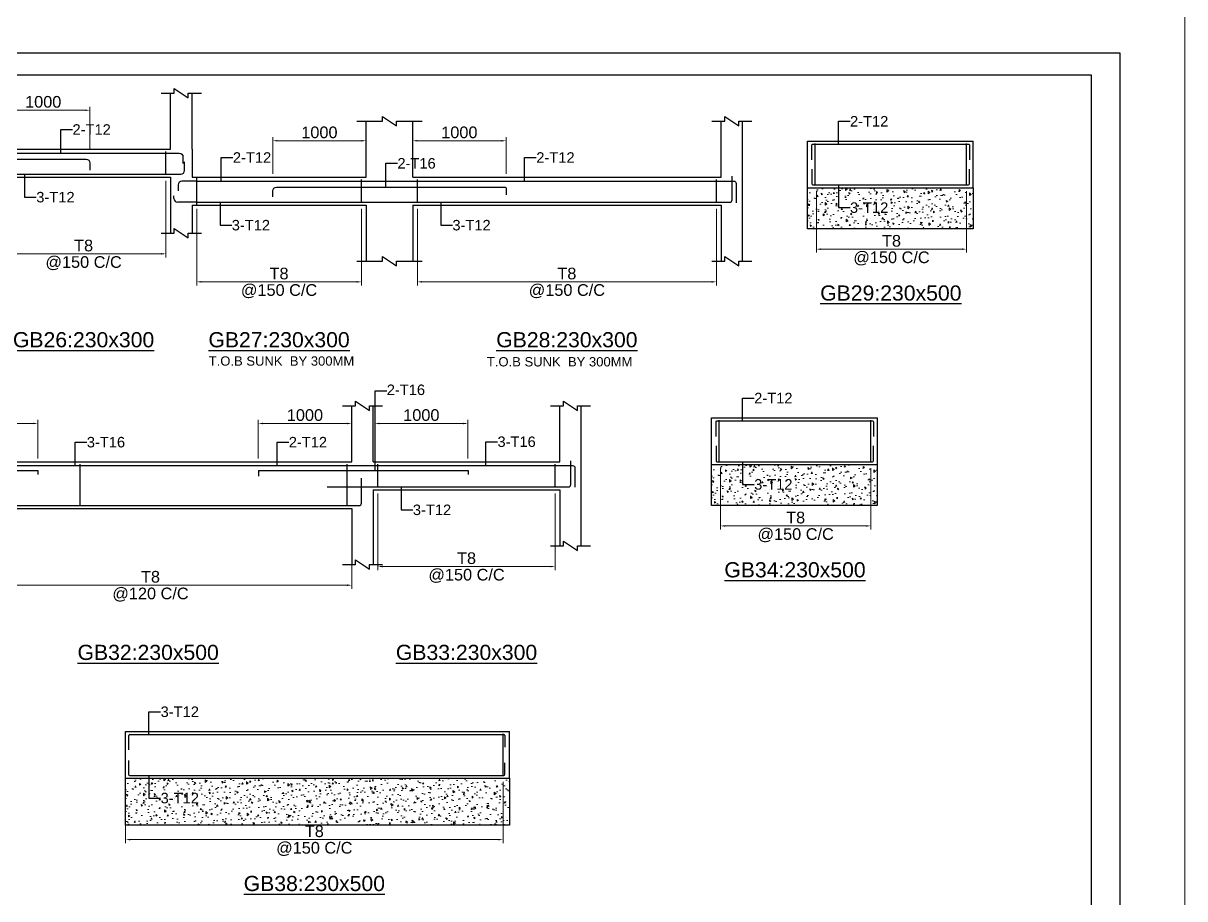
# Model space of a CAD drawing. Header units: millimetres. Extents: x 660818 to 959388, y -495289 to 50450.
# Drawn here: x 783308 to 808207, y -171698 to -152937 of the extents above; entities that cross this region are included whole.
import ezdxf
from ezdxf.enums import TextEntityAlignment as Align

# ---------------------------------------------------------------- set-up
doc = ezdxf.new("R2010")
doc.units = ezdxf.units.MM
doc.header["$LTSCALE"] = 0.01
doc.header["$MEASUREMENT"] = 0
doc.header["$PDMODE"] = 35
for name, color, linetype in [('Concrete Line', 2, 'Continuous'), ('Cut Line', 31, 'Continuous'), ('Dimension', 31, 'Continuous'), ('Labels', 4, 'Continuous'), ('Link', 225, 'Continuous'), ('RAFT', 1, 'Continuous'), ('Reinforcement', 130, 'Continuous'), ('Text', 7, 'Continuous')]:
    doc.layers.add(name, color=color, linetype=linetype)
doc.layers.add('E-Switch board', color=71, linetype='Continuous', lineweight=20)
doc.layers.add('elevation', color=123, linetype='Continuous', lineweight=15)
doc.styles.add('SC-SansSerif', font='SansSerif')
doc.styles.get("Standard").update_dxf_attribs({"font": 'arial.ttf'})
doc.dimstyles.new('SCBBSDimStyl', dxfattribs={"dimtxt": 250, "dimasz": 100, "dimexe": 75, "dimexo": 75, "dimgap": 50, "dimtad": 1, "dimtoh": 1, "dimdec": 0, "dimzin": 0, "dimdsep": 46, "dimtxsty": 'SC-SansSerif', "dimcen": 0.045, "dimclrd": 8, "dimclre": 8, "dimclrt": 31, "dimadec": 0, "dimazin": 0, "dimtfac": 1, "dimtdec": 0, "dimtix": 1, "dimtofl": 0, "dimtmove": 0, "dimatfit": 3, "dimfxl": 1, "dimtolj": 1, "dimtzin": 0, "dimlwd": 0, "dimlwe": 0, "dimarcsym": 0})
doc.dimstyles.get("Standard").update_dxf_attribs({"dimtxt": 200, "dimasz": 0.18, "dimexe": 0.18, "dimexo": 0.0625, "dimgap": 0.09, "dimtad": 0, "dimtih": 1, "dimtoh": 1, "dimdec": 1, "dimzin": 0, "dimdsep": 46, "dimtxsty": 'Standard', "dimcen": 0.09, "dimadec": 0, "dimazin": 0, "dimtfac": 1, "dimtdec": 1, "dimtofl": 0, "dimtmove": 0, "dimatfit": 3, "dimfxl": 1, "dimtolj": 1, "dimtzin": 0, "dimarcsym": 0})

# ---------------------------------------------------------------- blocks, each defined once
blk = doc.blocks.new('*D820')
at = {"layer": 'Defpoints', "color": 0, "transparency": 16777216}
for p in [(800310, -156463), (803531, -156463), (803531, -157778)]:
    blk.add_point(p, dxfattribs=at)
at = {"layer": 'Dimension', "color": 8, "lineweight": 0, "transparency": 16777216}
for p, q in [((800310, -156538), (800310, -157853)), ((803531, -156538), (803531, -157853)), ((800410, -157778), (803431, -157778))]:
    blk.add_line(p, q, dxfattribs=at)
at = {"layer": 'Dimension', "color": 8, "transparency": 16777216}
for points in [[(800410, -157762), (800410, -157795), (800310, -157778)], [(803431, -157762), (803431, -157795), (803531, -157778)]]:
    blk.add_solid(points, dxfattribs=at)
at = {"layer": 'Dimension', "color": 31, "transparency": 16777216, "char_height": 250, "style": 'SC-SansSerif'}
for s, insert, attachment_point in [('\\A1;T8', (801921, -157728), 8), ('\\A1;@150 C/C', (801921, -157828), 2)]:
    blk.add_mtext(s, dxfattribs=dict(at, insert=insert, attachment_point=attachment_point))
blk = doc.blocks.new('*D823')
at = {"layer": 'Defpoints', "color": 0, "transparency": 16777216}
for p in [(781721, -163339), (790351, -163339), (790351, -164979)]:
    blk.add_point(p, dxfattribs=at)
at = {"layer": 'Dimension', "color": 8, "lineweight": 0, "transparency": 16777216}
for p, q in [((781721, -163414), (781721, -165054)), ((790351, -163414), (790351, -165054)), ((781821, -164979), (790251, -164979))]:
    blk.add_line(p, q, dxfattribs=at)
at = {"layer": 'Dimension', "color": 8, "transparency": 16777216}
for points in [[(781821, -164962), (781821, -164996), (781721, -164979)], [(790251, -164962), (790251, -164996), (790351, -164979)]]:
    blk.add_solid(points, dxfattribs=at)
at = {"layer": 'Dimension', "color": 31, "transparency": 16777216, "char_height": 250, "attachment_point": 5, "style": 'SC-SansSerif'}
for s, insert in [('\\A1;T8', (786036, -164800)), ('\\A1;@120 C/C', (786036, -165181))]:
    blk.add_mtext(s, dxfattribs=dict(at, insert=insert))
blk = doc.blocks.new('*D824')
at = {"layer": 'Defpoints', "color": 0, "transparency": 16777216}
for p in [(790911, -162939), (794711, -162939), (794711, -164579)]:
    blk.add_point(p, dxfattribs=at)
at = {"layer": 'Dimension', "color": 8, "lineweight": 0, "transparency": 16777216}
for p, q in [((790911, -163014), (790911, -164654)), ((794711, -163014), (794711, -164654)), ((791011, -164579), (794611, -164579))]:
    blk.add_line(p, q, dxfattribs=at)
at = {"layer": 'Dimension', "color": 8, "transparency": 16777216}
for points in [[(791011, -164562), (791011, -164596), (790911, -164579)], [(794611, -164562), (794611, -164596), (794711, -164579)]]:
    blk.add_solid(points, dxfattribs=at)
at = {"layer": 'Dimension', "color": 31, "transparency": 16777216, "char_height": 250, "style": 'SC-SansSerif'}
for s, insert, attachment_point in [('\\A1;T8', (792811, -164529), 8), ('\\A1;@150 C/C', (792811, -164629), 2)]:
    blk.add_mtext(s, dxfattribs=dict(at, insert=insert, attachment_point=attachment_point))
blk = doc.blocks.new('*D809')
at = {"layer": 'Defpoints', "color": 0, "transparency": 16777216}
for p in [(783621, -161514), (781621, -162339), (783621, -162339)]:
    blk.add_point(p, dxfattribs=at)
at = {"layer": 'Dimension', "color": 8, "lineweight": 0, "transparency": 16777216}
for p, q in [((781621, -162264), (781621, -161439)), ((781721, -161514), (783521, -161514)), ((783621, -162264), (783621, -161439))]:
    blk.add_line(p, q, dxfattribs=at)
at = {"layer": 'Dimension', "color": 8, "transparency": 16777216}
for points in [[(781721, -161497), (781721, -161531), (781621, -161514)], [(783521, -161497), (783521, -161531), (783621, -161514)]]:
    blk.add_solid(points, dxfattribs=at)
at = {"layer": 'Dimension', "color": 31, "transparency": 16777216, "insert": (782621, -161335), "char_height": 250, "attachment_point": 5, "style": 'SC-SansSerif'}
blk.add_mtext('\\A1;1000', dxfattribs=at)
blk = doc.blocks.new('*D816')
at = {"layer": 'Defpoints', "color": 0, "transparency": 16777216}
for p in [(785503, -169116), (793593, -169116), (793593, -170431)]:
    blk.add_point(p, dxfattribs=at)
at = {"layer": 'Dimension', "color": 8, "lineweight": 0, "transparency": 16777216}
for p, q in [((785503, -169191), (785503, -170506)), ((793593, -169191), (793593, -170506)), ((785603, -170431), (793493, -170431))]:
    blk.add_line(p, q, dxfattribs=at)
at = {"layer": 'Dimension', "color": 8, "transparency": 16777216}
for points in [[(785603, -170414), (785603, -170448), (785503, -170431)], [(793493, -170414), (793493, -170448), (793593, -170431)]]:
    blk.add_solid(points, dxfattribs=at)
at = {"layer": 'Dimension', "color": 31, "transparency": 16777216, "char_height": 250, "style": 'SC-SansSerif'}
for s, insert, attachment_point in [('\\A1;T8', (789548, -170381), 8), ('\\A1;@150 C/C', (789548, -170481), 2)]:
    blk.add_mtext(s, dxfattribs=dict(at, insert=insert, attachment_point=attachment_point))
blk = doc.blocks.new('*D837')
at = {"layer": 'Defpoints', "color": 0, "transparency": 16777216}
for p in [(782837, -156239), (786367, -156239), (786367, -157879)]:
    blk.add_point(p, dxfattribs=at)
at = {"layer": 'Dimension', "color": 8, "lineweight": 0, "transparency": 16777216}
for p, q in [((782837, -156314), (782837, -157954)), ((786367, -156314), (786367, -157954)), ((782937, -157879), (786267, -157879))]:
    blk.add_line(p, q, dxfattribs=at)
at = {"layer": 'Dimension', "color": 8, "transparency": 16777216}
for points in [[(782937, -157862), (782937, -157896), (782837, -157879)], [(786267, -157862), (786267, -157896), (786367, -157879)]]:
    blk.add_solid(points, dxfattribs=at)
at = {"layer": 'Dimension', "color": 31, "transparency": 16777216, "char_height": 250, "style": 'SC-SansSerif'}
for s, insert, attachment_point in [('\\A1;T8', (784602, -157829), 8), ('\\A1;@150 C/C', (784602, -157929), 2)]:
    blk.add_mtext(s, dxfattribs=dict(at, insert=insert, attachment_point=attachment_point))
blk = doc.blocks.new('*D838')
at = {"layer": 'Defpoints', "color": 0, "transparency": 16777216}
for p in [(787027, -156839), (790557, -156839), (790557, -158479)]:
    blk.add_point(p, dxfattribs=at)
at = {"layer": 'Dimension', "color": 8, "lineweight": 0, "transparency": 16777216}
for p, q in [((787027, -156914), (787027, -158554)), ((790557, -156914), (790557, -158554)), ((787127, -158479), (790457, -158479))]:
    blk.add_line(p, q, dxfattribs=at)
at = {"layer": 'Dimension', "color": 8, "transparency": 16777216}
for points in [[(787127, -158462), (787127, -158496), (787027, -158479)], [(790457, -158462), (790457, -158496), (790557, -158479)]]:
    blk.add_solid(points, dxfattribs=at)
at = {"layer": 'Dimension', "color": 31, "transparency": 16777216, "char_height": 250, "style": 'SC-SansSerif'}
for s, insert, attachment_point in [('\\A1;T8', (788792, -158429), 8), ('\\A1;@150 C/C', (788792, -158529), 2)]:
    blk.add_mtext(s, dxfattribs=dict(at, insert=insert, attachment_point=attachment_point))
blk = doc.blocks.new('*D839')
at = {"layer": 'Defpoints', "color": 0, "transparency": 16777216}
for p in [(791757, -156839), (798167, -156839), (798167, -158479)]:
    blk.add_point(p, dxfattribs=at)
at = {"layer": 'Dimension', "color": 8, "lineweight": 0, "transparency": 16777216}
for p, q in [((791757, -156914), (791757, -158554)), ((798167, -156914), (798167, -158554)), ((791857, -158479), (798067, -158479))]:
    blk.add_line(p, q, dxfattribs=at)
at = {"layer": 'Dimension', "color": 8, "transparency": 16777216}
for points in [[(791857, -158462), (791857, -158496), (791757, -158479)], [(798067, -158462), (798067, -158496), (798167, -158479)]]:
    blk.add_solid(points, dxfattribs=at)
at = {"layer": 'Dimension', "color": 31, "transparency": 16777216, "char_height": 250, "style": 'SC-SansSerif'}
for s, insert, attachment_point in [('\\A1;T8', (794962, -158429), 8), ('\\A1;@150 C/C', (794962, -158529), 2)]:
    blk.add_mtext(s, dxfattribs=dict(at, insert=insert, attachment_point=attachment_point))
blk = doc.blocks.new('*D851')
at = {"layer": 'Defpoints', "color": 0, "transparency": 16777216}
for p in [(793657, -155456), (791657, -156239), (793657, -156239)]:
    blk.add_point(p, dxfattribs=at)
at = {"layer": 'Dimension', "color": 8, "lineweight": 0, "transparency": 16777216}
for p, q in [((791657, -156164), (791657, -155381)), ((791757, -155456), (793557, -155456)), ((793657, -156164), (793657, -155381))]:
    blk.add_line(p, q, dxfattribs=at)
at = {"layer": 'Dimension', "color": 8, "transparency": 16777216}
for points in [[(791757, -155439), (791757, -155472), (791657, -155456)], [(793557, -155439), (793557, -155472), (793657, -155456)]]:
    blk.add_solid(points, dxfattribs=at)
at = {"layer": 'Dimension', "color": 31, "transparency": 16777216, "insert": (792657, -155277), "char_height": 250, "attachment_point": 5, "style": 'SC-SansSerif'}
blk.add_mtext('\\A1;1000', dxfattribs=at)
blk = doc.blocks.new('*D832')
at = {"layer": 'Defpoints', "color": 0, "transparency": 16777216}
for p in [(798256, -162394), (801477, -162394), (801477, -163709)]:
    blk.add_point(p, dxfattribs=at)
at = {"layer": 'Dimension', "color": 8, "lineweight": 0, "transparency": 16777216}
for p, q in [((798256, -162469), (798256, -163784)), ((801477, -162469), (801477, -163784)), ((798356, -163709), (801377, -163709))]:
    blk.add_line(p, q, dxfattribs=at)
at = {"layer": 'Dimension', "color": 8, "transparency": 16777216}
for points in [[(798356, -163693), (798356, -163726), (798256, -163709)], [(801377, -163693), (801377, -163726), (801477, -163709)]]:
    blk.add_solid(points, dxfattribs=at)
at = {"layer": 'Dimension', "color": 31, "transparency": 16777216, "char_height": 250, "style": 'SC-SansSerif'}
for s, insert, attachment_point in [('\\A1;T8', (799866, -163659), 8), ('\\A1;@150 C/C', (799866, -163759), 2)]:
    blk.add_mtext(s, dxfattribs=dict(at, insert=insert, attachment_point=attachment_point))
blk = doc.blocks.new('*D848')
at = {"layer": 'Defpoints', "color": 0, "transparency": 16777216}
for p in [(790347, -161514), (788347, -162339), (790347, -162339)]:
    blk.add_point(p, dxfattribs=at)
at = {"layer": 'Dimension', "color": 8, "lineweight": 0, "transparency": 16777216}
for p, q in [((788347, -162264), (788347, -161439)), ((788447, -161514), (790247, -161514)), ((790347, -162264), (790347, -161439))]:
    blk.add_line(p, q, dxfattribs=at)
at = {"layer": 'Dimension', "color": 8, "transparency": 16777216}
for points in [[(788447, -161497), (788447, -161531), (788347, -161514)], [(790247, -161497), (790247, -161531), (790347, -161514)]]:
    blk.add_solid(points, dxfattribs=at)
at = {"layer": 'Dimension', "color": 31, "transparency": 16777216, "insert": (789347, -161335), "char_height": 250, "attachment_point": 5, "style": 'SC-SansSerif'}
blk.add_mtext('\\A1;1000', dxfattribs=at)
blk = doc.blocks.new('*D849')
at = {"layer": 'Defpoints', "color": 0, "transparency": 16777216}
for p in [(792842, -161514), (790842, -162339), (792842, -162339)]:
    blk.add_point(p, dxfattribs=at)
at = {"layer": 'Dimension', "color": 8, "lineweight": 0, "transparency": 16777216}
for p, q in [((790842, -162264), (790842, -161439)), ((790942, -161514), (792742, -161514)), ((792842, -162264), (792842, -161439))]:
    blk.add_line(p, q, dxfattribs=at)
at = {"layer": 'Dimension', "color": 8, "transparency": 16777216}
for points in [[(790942, -161497), (790942, -161531), (790842, -161514)], [(792742, -161497), (792742, -161531), (792842, -161514)]]:
    blk.add_solid(points, dxfattribs=at)
at = {"layer": 'Dimension', "color": 31, "transparency": 16777216, "insert": (791842, -161335), "char_height": 250, "attachment_point": 5, "style": 'SC-SansSerif'}
blk.add_mtext('\\A1;1000', dxfattribs=at)
blk = doc.blocks.new('*D852')
at = {"layer": 'Defpoints', "color": 0, "transparency": 16777216}
for p in [(784736, -154802), (782737, -155639), (784736, -155693)]:
    blk.add_point(p, dxfattribs=at)
at = {"layer": 'Dimension', "color": 8, "lineweight": 0, "transparency": 16777216}
for p, q in [((782737, -155564), (782737, -154727)), ((782837, -154802), (784636, -154802)), ((784736, -155618), (784736, -154727))]:
    blk.add_line(p, q, dxfattribs=at)
at = {"layer": 'Dimension', "color": 8, "transparency": 16777216}
for points in [[(782837, -154785), (782837, -154819), (782737, -154802)], [(784636, -154785), (784636, -154819), (784736, -154802)]]:
    blk.add_solid(points, dxfattribs=at)
at = {"layer": 'Dimension', "color": 31, "transparency": 16777216, "insert": (783736, -154623), "char_height": 250, "attachment_point": 5, "style": 'SC-SansSerif'}
blk.add_mtext('\\A1;1000', dxfattribs=at)
blk = doc.blocks.new('*D841')
at = {"layer": 'Defpoints', "color": 0, "transparency": 16777216}
for p in [(790657, -155456), (788657, -156239), (790657, -156239)]:
    blk.add_point(p, dxfattribs=at)
at = {"layer": 'Dimension', "color": 8, "lineweight": 0, "transparency": 16777216}
for p, q in [((788657, -156164), (788657, -155381)), ((788757, -155456), (790557, -155456)), ((790657, -156164), (790657, -155381))]:
    blk.add_line(p, q, dxfattribs=at)
at = {"layer": 'Dimension', "color": 8, "transparency": 16777216}
for points in [[(788757, -155439), (788757, -155472), (788657, -155456)], [(790557, -155439), (790557, -155472), (790657, -155456)]]:
    blk.add_solid(points, dxfattribs=at)
at = {"layer": 'Dimension', "color": 31, "transparency": 16777216, "insert": (789657, -155277), "char_height": 250, "attachment_point": 5, "style": 'SC-SansSerif'}
blk.add_mtext('\\A1;1000', dxfattribs=at)

msp = doc.modelspace()

# ---------------------------------------------------------------- hatches: boundary and pattern name
at = {"layer": 'elevation', "ltscale": 0.5}
h = msp.add_hatch(dxfattribs=at)
h.set_pattern_fill('AR-CONC', color=3, scale=50, angle=45)
h.set_pattern_definition([(95, (-216892.78, 671063.9), (275.776, 231.40354), [37.5, -412.5]), (40, (-216892.78, 671063.9), (-314.99608, 216.88407), [30, -330]), (145.451444, (-216869.8, 671083.2), (-39.22008, 448.28761), [31.8701, -350.57106]), (91.1842, (-216963.5, 671134.6), (435.8467, 318.80689), [56.25, -618.75]), (141.635635, (-216927.17, 671161.2), (-13.95003, 674.85583), [47.80517, -525.85688]), (36.184164, (-216963.5, 671134.6), (-13.95003, 674.85583), [45, -495]), (66, (-216910.45, 671152.3), (353.385786, 68.69124), [37.5, -412.5]), (11, (-216910.45, 671152.3), (-170.3543, 342.40422), [30, -330]), (116.451445, (-216881, 671158.02), (183.03149, 411.09545), [31.8701, -350.57106]), (82.5, (-216892.78, 671063.9), (-113.396593, 121.994909), [0, -326, 0, -335, 0, -331.25]), (52.5, (-216892.78, 671063.9), (-46.43647, 232.454725), [0, -191, 0, -318.5, 0, -126.25]), (12.5, (-216971.62, 670985.06), (196.709084, 180.760381), [0, -125, 0, -390, 0, -517.5]), (2.5, (-217006.97, 670949.7), (170.79499, 241.579903), [0, -162.5, 0, -259, 0, -367.5])])
h.paths.add_polyline_path([(803668.82, -157342.194), (803668.82, -156463.188), (800119.21, -156463.188), (800119.21, -157342.194)])
h = msp.add_hatch(dxfattribs=at)
h.set_pattern_fill('AR-CONC', color=3, scale=50, angle=45)
h.set_pattern_definition([(95, (-218947.18, 665132.9), (275.776, 231.40354), [37.5, -412.5]), (40, (-218947.18, 665132.9), (-314.99608, 216.88407), [30, -330]), (145.451444, (-218924.2, 665152.18), (-39.22008, 448.28761), [31.8701, -350.57106]), (91.1842, (-219017.9, 665203.6), (435.8467, 318.80689), [56.25, -618.75]), (141.635635, (-218981.57, 665230.2), (-13.95003, 674.85583), [47.80517, -525.85688]), (36.184164, (-219017.9, 665203.6), (-13.95003, 674.85583), [45, -495]), (66, (-218964.86, 665221.3), (353.385786, 68.69124), [37.5, -412.5]), (11, (-218964.86, 665221.3), (-170.3543, 342.40422), [30, -330]), (116.451445, (-218935.4, 665227), (183.03149, 411.09545), [31.8701, -350.57106]), (82.5, (-218947.18, 665132.9), (-113.396593, 121.994909), [0, -326, 0, -335, 0, -331.25]), (52.5, (-218947.18, 665132.9), (-46.43647, 232.454725), [0, -191, 0, -318.5, 0, -126.25]), (12.5, (-219026.02, 665054.06), (196.709084, 180.760381), [0, -125, 0, -390, 0, -517.5]), (2.5, (-219061.38, 665018.7), (170.79499, 241.579903), [0, -162.5, 0, -259, 0, -367.5])])
h.paths.add_polyline_path([(801614.418, -163273.201), (801614.418, -162394.195), (798064.808, -162394.195), (798064.808, -163273.201)])
h = msp.add_hatch(dxfattribs=at)
h.set_pattern_fill('AR-CONC', color=3, scale=50, angle=45)
h.set_pattern_definition([(95, (-231508.65, 658411.22), (275.776, 231.40354), [37.5, -412.5]), (40, (-231508.65, 658411.22), (-314.99608, 216.88407), [30, -330]), (145.451444, (-231485.66, 658430.5), (-39.22008, 448.28761), [31.8701, -350.57106]), (91.1842, (-231579.36, 658481.93), (435.8467, 318.80689), [56.25, -618.75]), (141.635635, (-231543.04, 658508.5), (-13.95003, 674.85583), [47.80517, -525.85688]), (36.184164, (-231579.36, 658481.93), (-13.95003, 674.85583), [45, -495]), (66, (-231526.32, 658499.6), (353.385786, 68.69124), [37.5, -412.5]), (11, (-231526.32, 658499.6), (-170.3543, 342.40422), [30, -330]), (116.451445, (-231496.87, 658505.33), (183.03149, 411.09545), [31.8701, -350.57106]), (82.5, (-231508.65, 658411.22), (-113.396593, 121.994909), [0, -326, 0, -335, 0, -331.25]), (52.5, (-231508.65, 658411.22), (-46.43647, 232.454725), [0, -191, 0, -318.5, 0, -126.25]), (12.5, (-231587.49, 658332.38), (196.709084, 180.760381), [0, -125, 0, -390, 0, -517.5]), (2.5, (-231622.84, 658297.02), (170.79499, 241.579903), [0, -162.5, 0, -259, 0, -367.5])])
h.paths.add_polyline_path([(785503.341, -169115.871), (785503.341, -170121.858), (793733.341, -170121.858), (793733.341, -169115.871)])

# ---------------------------------------------------------------- linework, layer by layer
at = {"layer": 'Concrete Line'}
for p, q in [((786466.828, -155639.052), (786466.828, -154439.052)), ((786926.828, -155639.052), (786926.828, -154439.052)), ((790656.828, -156239.052), (790656.828, -155039.052)), ((791656.828, -156239.052), (791656.828, -155039.052)), ((798266.828, -156239.052), (798266.828, -155039.052)), ((798726.828, -158039.052), (798726.828, -155039.052)), ((800119.21, -156463.188), (800119.21, -155463.188)), ((803672.684, -156463.188), (803672.684, -155463.188)), ((786926.828, -155639.052), (786926.828, -156239.052)), ((786466.828, -156239.052), (786466.828, -157439.052)), ((786926.828, -156839.052), (786926.828, -157439.052)), ((790656.828, -156839.052), (790656.828, -158039.052)), ((791656.828, -156839.052), (791656.828, -158039.052)), ((798266.828, -156839.052), (798266.828, -158039.052)), ((790350.822, -162339.02), (790350.822, -161139.02)), ((790810.822, -162339.02), (790810.822, -161139.02)), ((794810.822, -162339.02), (794810.822, -161139.02)), ((795270.822, -164139.02), (795270.822, -161139.02)), ((798064.808, -162394.195), (798064.808, -161394.195)), ((801618.282, -162394.195), (801618.282, -161394.195)), ((790810.822, -162939.02), (790810.822, -164539.02)), ((794810.822, -162939.02), (794810.822, -164139.02)), ((790350.822, -163339.02), (790350.822, -164539.02)), ((785503.341, -169115.871), (785503.341, -168115.871)), ((793733.341, -169115.871), (793733.341, -168115.871))]:
    msp.add_line(p, q, dxfattribs=at)
for points in [[(800119.21, -155463.188), (803672.684, -155463.188)], [(782736.828, -155639.052), (786466.828, -155639.052)], [(782736.828, -156239.052), (786466.828, -156239.052)], [(786926.828, -156239.052), (790656.828, -156239.052)], [(791656.828, -156239.052), (798266.828, -156239.052)], [(800119.21, -156463.188), (803672.684, -156463.188)], [(786926.828, -156839.052), (790656.828, -156839.052)], [(791656.828, -156839.052), (798266.828, -156839.052)], [(798064.808, -161394.195), (801618.282, -161394.195)], [(781620.822, -162339.02), (790350.822, -162339.02)], [(790810.822, -162339.02), (794810.822, -162339.02)], [(798064.808, -162394.195), (801618.282, -162394.195)], [(790810.822, -162939.02), (794810.822, -162939.02)], [(781620.822, -163339.02), (790350.822, -163339.02)], [(785503.341, -168115.871), (793733.341, -168115.871)], [(785503.341, -169115.871), (793733.341, -169115.871)]]:
    msp.add_lwpolyline(points, dxfattribs=at)
at = {"layer": 'Cut Line'}
for points in [[(786266.828, -154439.052), (786546.828, -154439.052), (786546.828, -154339.052), (786846.828, -154539.052), (786846.828, -154439.052), (787126.828, -154439.052)], [(790456.828, -155039.052), (791006.828, -155039.052), (791006.828, -154939.052), (791306.828, -155139.052), (791306.828, -155039.052), (791856.828, -155039.052)], [(798066.828, -155039.052), (798346.828, -155039.052), (798346.828, -154939.052), (798646.828, -155139.052), (798646.828, -155039.052), (798926.828, -155039.052)], [(786266.828, -157439.052), (786546.828, -157439.052), (786546.828, -157339.052), (786846.828, -157539.052), (786846.828, -157439.052), (787126.828, -157439.052)], [(790456.828, -158039.052), (791006.828, -158039.052), (791006.828, -157939.052), (791306.828, -158139.052), (791306.828, -158039.052), (791856.828, -158039.052)], [(798066.828, -158039.052), (798346.828, -158039.052), (798346.828, -157939.052), (798646.828, -158139.052), (798646.828, -158039.052), (798926.828, -158039.052)], [(790150.822, -161139.02), (790430.822, -161139.02), (790430.822, -161039.02), (790730.822, -161239.02), (790730.822, -161139.02), (791010.822, -161139.02)], [(794610.822, -161139.02), (794890.822, -161139.02), (794890.822, -161039.02), (795190.822, -161239.02), (795190.822, -161139.02), (795470.822, -161139.02)], [(794610.822, -164139.02), (794890.822, -164139.02), (794890.822, -164039.02), (795190.822, -164239.02), (795190.822, -164139.02), (795470.822, -164139.02)], [(790150.822, -164539.02), (790430.822, -164539.02), (790430.822, -164439.02), (790730.822, -164639.02), (790730.822, -164539.02), (791010.822, -164539.02)]]:
    msp.add_lwpolyline(points, dxfattribs=at)
at = {"layer": 'E-Switch board', "ltscale": 0.1}
msp.add_line((808207.45, -74056.974), (808207.45, -223818.83), dxfattribs=at)
at = {"layer": 'Link'}
for p, q in [((800281.564, -156413.188), (800281.564, -155513.188)), ((803531.164, -156413.188), (803531.164, -155513.188)), ((786366.828, -156189.052), (786366.828, -155689.052)), ((787026.828, -156839.052), (787026.828, -156239.052)), ((790556.828, -156789.052), (790556.828, -156289.052)), ((791756.828, -156789.052), (791756.828, -156289.052)), ((798166.828, -156789.052), (798166.828, -156289.052)), ((798227.163, -162344.195), (798227.163, -161444.195)), ((801476.763, -162344.195), (801476.763, -161444.195)), ((784530.822, -163289.02), (784530.822, -162389.02)), ((790250.822, -163289.02), (790250.822, -162389.02)), ((790910.822, -162889.02), (790910.822, -162389.02)), ((794710.822, -162889.02), (794710.822, -162389.02)), ((785503.341, -169065.871), (785503.341, -168165.871)), ((793593.341, -169065.871), (793593.341, -168165.871))]:
    msp.add_line(p, q, dxfattribs=at)
at = {"layer": 'RAFT', "ltscale": 0.5}
for points in [[(800119.21, -156463.188), (803668.82, -156463.188), (803668.82, -157342.194), (800119.21, -157342.194)], [(798064.808, -162394.195), (801614.418, -162394.195), (801614.418, -163273.201), (798064.808, -163273.201)], [(785503.341, -169115.871), (793733.341, -169115.871), (793733.341, -170121.858), (785503.341, -170121.858)]]:
    msp.add_lwpolyline(points, close=True, dxfattribs=at)
at = {"layer": 'Reinforcement', "ltscale": 0.5}
for p, q in [((787026.828, -156321.052), (786708.827, -156321.052)), ((786628.827, -156401.052), (786628.827, -156530.926)), ((786539.477, -156693.052), (786539.477, -156634.05)), ((787026.828, -156773.052), (786619.477, -156773.052)), ((778620.822, -162523.404), (783620.822, -162523.404)), ((783620.822, -162523.404), (783620.822, -162609.777)), ((788350.822, -162523.404), (792842.363, -162523.404)), ((788350.822, -162523.404), (788350.822, -162642.299)), ((792842.363, -162523.404), (792842.363, -162609.777)), ((793631.986, -168197.871), (793631.986, -168446.552))]:
    msp.add_line(p, q, dxfattribs=at)
at = {"layer": 'Reinforcement'}
for p, q in [((785574.111, -168505.651), (785574.111, -168197.871)), ((785594.111, -168177.871), (793611.986, -168177.871))]:
    msp.add_line(p, q, dxfattribs=at)
at = {"layer": 'Reinforcement', "ltscale": 0.5}
for points in [[(757451.636, -153571.967), (806815.887, -153571.967), (806815.887, -185579.211), (757451.636, -185579.211)], [(757921.252, -154043.183), (806199.217, -154043.183), (806199.217, -185014.944), (757921.252, -185014.944)]]:
    msp.add_lwpolyline(points, close=True, dxfattribs=at)
at = {"layer": 'Reinforcement'}
for points in [[(800213.088, -155864.544), (800213.088, -155545.188, -0.414213562), (800233.088, -155525.188), (803569.524, -155525.188, -0.414213562), (803589.524, -155545.188), (803589.524, -155864.544)], [(778736.328, -156160.053), (778736.328, -155868.651, -0.414213562), (778756.328, -155848.651), (784656.107, -155848.651, -0.414213562), (784736.107, -155928.651), (784736.107, -156082.506)], [(785789.328, -155721.052), (786652.748, -155721.052, -0.414213562), (786732.748, -155801.052), (786732.748, -155943.363)], [(781752.828, -155946.103), (781752.828, -156153.052, 0.414213562), (781772.828, -156173.052), (786687.047, -156173.052, 0.414213562), (786767.047, -156093.052), (786767.047, -155907.602)], [(800213.088, -156061.832), (800213.088, -156381.188, 0.414213562), (800233.088, -156401.188), (803569.524, -156401.188, 0.414213562), (803589.524, -156381.188), (803589.524, -156061.832)], [(787026.828, -156773.052), (798453.168, -156773.052, 0.414213562), (798503.168, -156723.052), (798503.168, -156217.052)], [(793648.328, -156321.052), (798539.828, -156321.052, -0.414213562), (798589.828, -156371.052), (798589.828, -156789.052)], [(788656.828, -156657.251), (788656.828, -156528.651, -0.414213562), (788736.828, -156448.651), (793638.593, -156448.651, -0.414213562), (793658.593, -156468.651), (793658.593, -156613.935)], [(798158.687, -161795.551), (798158.687, -161476.195, -0.414213562), (798178.687, -161456.195), (801515.123, -161456.195, -0.414213562), (801535.123, -161476.195), (801535.123, -161795.551)], [(798158.687, -161992.84), (798158.687, -162312.195, 0.414213562), (798178.687, -162332.195), (801515.123, -162332.195, 0.414213562), (801535.123, -162312.195), (801535.123, -161992.84)], [(789826.822, -162873.02), (794996.822, -162873.02, 0.414213562), (795046.822, -162823.02), (795046.822, -162317.02)], [(788342.322, -162414.02), (795084.322, -162414.02, -0.414213562), (795134.322, -162464.02), (795134.322, -162882.02)], [(773304.822, -162973.02), (773304.822, -163223.02, 0.414213562), (773354.822, -163273.02), (790506.322, -163273.02, 0.414213562), (790556.322, -163223.02), (790556.322, -162688.075)], [(785565.963, -168733.623), (785565.963, -169033.871, 0.414213562), (785585.963, -169053.871), (793610.013, -169053.871, 0.414213562), (793630.013, -169033.871), (793630.013, -168785.599)]]:
    msp.add_lwpolyline(points, format="xyb", dxfattribs=at)
for points in [[(778352.328, -155721.052), (785789.328, -155721.052)], [(787026.828, -156321.052), (789064.328, -156321.052)], [(789064.328, -156321.052), (793648.328, -156321.052)], [(778120.822, -162414.02), (784120.822, -162414.02)], [(784120.822, -162414.02), (788342.322, -162414.02)]]:
    msp.add_lwpolyline(points, dxfattribs=at)
at = {"layer": 'Reinforcement', "ltscale": 0.5}
for centre, start, end in [((786708.827, -156401.052), 90, 180), ((786619.477, -156693.052), 180, 270)]:
    msp.add_arc(centre, 80, start, end, dxfattribs=at)
at = {"layer": 'Reinforcement'}
for centre, start, end in [((785594.111, -168197.871), 90, 180), ((793611.986, -168197.871), 0, 90)]:
    msp.add_arc(centre, 20, start, end, dxfattribs=at)

# ---------------------------------------------------------------- texts
at = {"layer": 'Labels', "style": 'SC-SansSerif'}
for s, p in [('%%UGB29:230x500', (801906.364, -158978.188)), ('%%UGB26:230x300', (784601.828, -159979.052)), ('%%UGB27:230x300', (788791.828, -159979.052)), ('%%UGB28:230x300', (794961.828, -159979.052)), ('%%UGB34:230x500', (799851.963, -164909.195)), ('%%UGB32:230x500', (785985.822, -166679.02)), ('%%UGB33:230x300', (792810.822, -166679.02)), ('%%UGB38:230x500', (789548.341, -171630.871))]:
    msp.add_text(s, height=325, dxfattribs=at).set_placement(p, align=Align.BOTTOM_CENTER)
at = {"layer": 'Text', "style": 'SC-SansSerif'}
for s, p in [('2-T12', (784364.114, -155214.052)), ('2-T12', (801031.564, -155038.188)), ('2-T12', (787802.844, -155814.052)), ('2-T16', (791329.413, -155939.281)), ('2-T12', (794306.328, -155814.052)), ('3-T12', (783587.828, -156664.052)), ('3-T12', (801031.564, -156888.188)), ('3-T12', (787777.828, -157264.052)), ('3-T12', (792507.828, -157264.052)), ('2-T16', (791100.822, -160792.181)), ('2-T12', (798977.163, -160969.195)), ('3-T16', (784670.822, -161914.02)), ('2-T12', (789000.322, -161914.02)), ('3-T16', (793473.756, -161904.509)), ('3-T12', (798977.163, -162819.195)), ('3-T12', (791660.322, -163364.02)), ('3-T12', (786253.341, -167690.871)), ('3-T12', (786253.341, -169540.871))]:
    msp.add_text(s, height=225, dxfattribs=at).set_placement(p, align=Align.MIDDLE_LEFT)
at = {"layer": 'Text', "color": 1, "char_height": 200, "attachment_point": 1}
for insert in [(787283.927, -160075.126), (793246.483, -160091.618)]:
    msp.add_mtext_dynamic_manual_height_columns('T.O.B SUNK  BY 300MM', width=4724.63692, gutter_width=1, heights=[-207.094], dxfattribs=dict(at, insert=insert))

# ---------------------------------------------------------------- dimensions: what is measured, and where the dimension line sits
at = {"layer": 'Dimension'}
for base, p1, p2, text, picture, middle in [((784736.107, -154802.062), (782736.828, -155639.052), (784736.107, -155692.759), '1000', '*D852', (783736.467, -154623.29)), ((790656.828, -155455.656), (788656.828, -156239.052), (790656.828, -156239.052), '1000', '*D841', (789656.828, -155276.884)), ((793656.828, -155455.656), (791656.828, -156239.052), (793656.828, -156239.052), '1000', '*D851', (792656.828, -155276.884)), ((786366.828, -157879.052), (782836.828, -156239.052), (786366.828, -156239.052), 'T8\\X@150 C/C', '*D837', (784601.828, -157879.052)), ((803531.164, -157778.188), (800310.269, -156463.188), (803531.164, -156463.188), 'T8\\X@150 C/C', '*D820', (801920.717, -157778.188)), ((790556.828, -158479.052), (787026.828, -156839.052), (790556.828, -156839.052), 'T8\\X@150 C/C', '*D838', (788791.828, -158479.052)), ((798166.828, -158479.052), (791756.828, -156839.052), (798166.828, -156839.052), 'T8\\X@150 C/C', '*D839', (794961.828, -158479.052)), ((783620.822, -161514.02), (781620.822, -162339.02), (783620.822, -162339.02), '1000', '*D809', (782620.822, -161335.248)), ((790347.04, -161514.02), (788347.04, -162339.02), (790347.04, -162339.02), '1000', '*D848', (789347.04, -161335.248)), ((792842.173, -161514.02), (790842.173, -162339.02), (792842.173, -162339.02), '1000', '*D849', (791842.173, -161335.248)), ((801476.763, -163709.195), (798255.868, -162394.195), (801476.763, -162394.195), 'T8\\X@150 C/C', '*D832', (799866.315, -163709.195)), ((794710.822, -164579.02), (790910.822, -162939.02), (794710.822, -162939.02), 'T8\\X@150 C/C', '*D824', (792810.822, -164579.02)), ((790350.822, -164979.02), (781720.822, -163339.02), (790350.822, -163339.02), 'T8\\X@120 C/C', '*D823', (786035.822, -164979.02)), ((793593.341, -170430.871), (785503.341, -169115.871), (793593.341, -169115.871), 'T8\\X@150 C/C', '*D816', (789548.341, -170430.871))]:
    dim = msp.add_linear_dim(base=base, p1=p1, p2=p2, text=text, dimstyle='SCBBSDimStyl', dxfattribs=at)
    dim.commit()
    dim.dimension.update_dxf_attribs({"geometry": picture, "text_midpoint": middle})

# ---------------------------------------------------------------- leaders
at = {"layer": 'Dimension', "color": 8}
for points in [[(800781.564, -155525.188), (800781.564, -155038.188), (801031.564, -155038.188)], [(784114.114, -155721.052), (784114.114, -155214.052), (784364.114, -155214.052)], [(787552.844, -156321.052), (787552.844, -155814.052), (787802.844, -155814.052)], [(794056.328, -156321.052), (794056.328, -155814.052), (794306.328, -155814.052)], [(791079.413, -156446.281), (791079.413, -155939.281), (791329.413, -155939.281)], [(783337.828, -156173.052), (783337.828, -156664.052), (783587.828, -156664.052)], [(800781.564, -156401.188), (800781.564, -156888.188), (801031.564, -156888.188)], [(787527.828, -156773.052), (787527.828, -157264.052), (787777.828, -157264.052)], [(792257.828, -156773.052), (792257.828, -157264.052), (792507.828, -157264.052)], [(790850.822, -162523.404), (790850.822, -160817.291), (791100.822, -160813.891)], [(798727.163, -161456.195), (798727.163, -160969.195), (798977.163, -160969.195)], [(784420.822, -162414.02), (784420.822, -161914.02), (784670.822, -161914.02)], [(788750.322, -162414.02), (788750.322, -161914.02), (789000.322, -161914.02)], [(793223.756, -162404.509), (793223.756, -161904.509), (793473.756, -161904.509)], [(798727.163, -162332.195), (798727.163, -162819.195), (798977.163, -162819.195)], [(791410.322, -162873.02), (791410.322, -163364.02), (791660.322, -163364.02)], [(786003.341, -168177.871), (786003.341, -167690.871), (786253.341, -167690.871)], [(786003.341, -169053.871), (786003.341, -169540.871), (786253.341, -169540.871)]]:
    msp.add_leader(points, dimstyle='Standard', dxfattribs=at)

doc.saveas('drawing.dxf')
